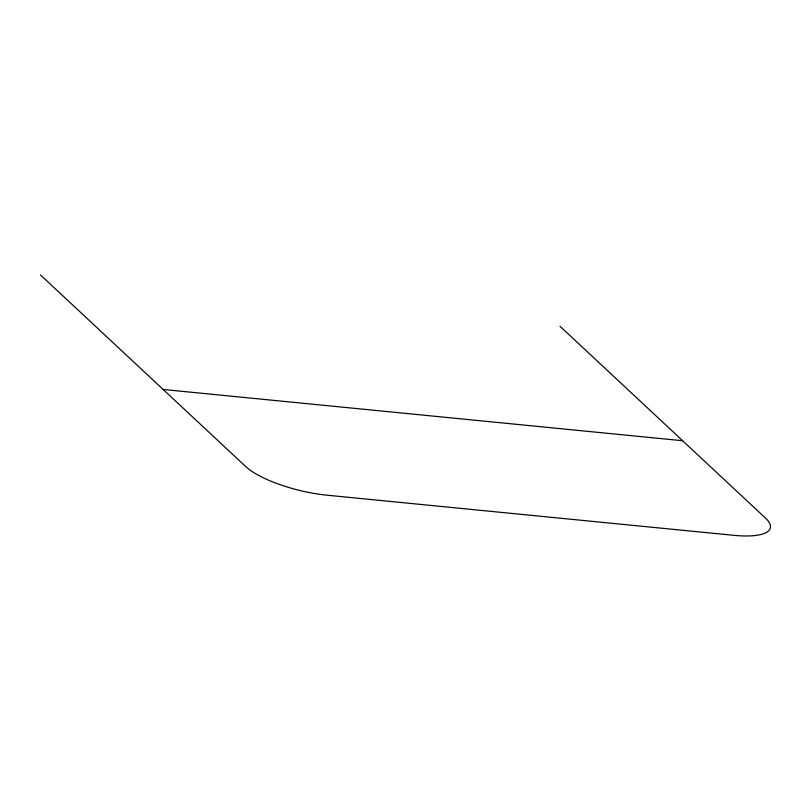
<?xml version="1.0" encoding="UTF-8"?>
<svg xmlns="http://www.w3.org/2000/svg" width="811" height="811" viewBox="0 0 811 811"><rect width="100%" height="100%" fill="white"/><g stroke="black" fill="none" stroke-linecap="round" stroke-linejoin="round"><path stroke-width="1.22" d="M163.143 389.462L682.619 440.728M560.026 326.275L765.371 517.976A63.065 18.227 14.3 0 1 733.732 535.321L326.58 495.146A63.065 18.227 14.3 0 1 245.905 466.72L40.55 275.01"/></g></svg>
